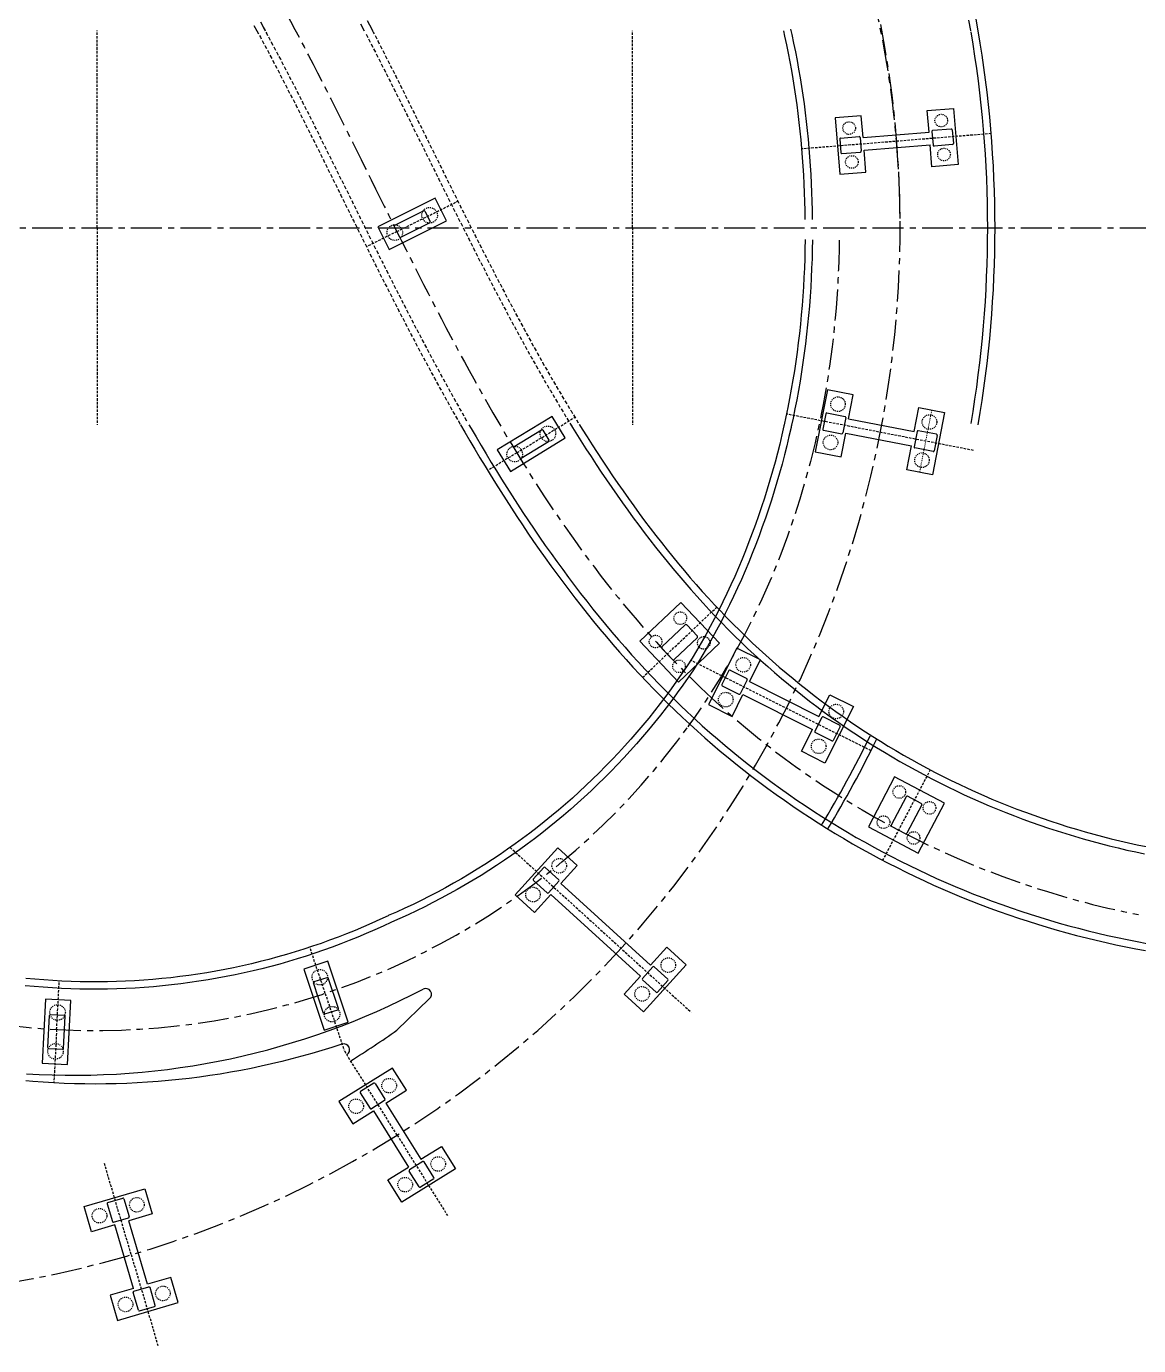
# Model space of a CAD drawing. Header units: millimetres. Extents: x 0 to 987207, y 0 to 5060561.
# Drawn here: x 495544.7 to 495659, y 2529106.7 to 2529242.3 of the extents above; entities that cross this region are included whole.
import ezdxf

# ---------------------------------------------------------------- set-up
doc = ezdxf.new("R2010")
doc.units = ezdxf.units.MM
doc.header["$LTSCALE"] = 0.1
for name, pattern in [('CENTER', [50.8, 31.75, -6.35, 6.35, -6.35]), ('CENTER2', [1.125, 0.75, -0.125, 0.125, -0.125]), ('DASHED', [19.05, 12.7, -6.35])]:
    doc.linetypes.add(name, pattern=pattern)
for name, color, linetype in [('1', 1, 'CONTINUOUS'), ('TLJ', 180, 'CONTINUOUS'), ('YLJ', 210, 'CONTINUOUS'), ('zhix', 1, 'CENTER'), ('桥梁', 94, 'CONTINUOUS')]:
    doc.layers.add(name, color=color, linetype=linetype)
doc.layers.add('中心线', color=5, linetype='CENTER', lineweight=18)

msp = doc.modelspace()

# ---------------------------------------------------------------- linework, layer by layer
at = {"layer": '1', "color": 4, "linetype": 'Continuous'}
for p, q in [((495637.3092, 2529233.6277), (495640.0004, 2529233.8457)), ((495637.4908, 2529231.3851), (495637.3092, 2529233.6277)), ((495637.4908, 2529231.3851), (495637.3092, 2529233.6277)), ((495640.0004, 2529233.8457), (495640.4685, 2529228.0646)), ((495630.5314, 2529233.0789), (495627.8402, 2529232.861)), ((495627.8402, 2529232.861), (495628.3083, 2529227.0799)), ((495630.713, 2529230.8363), (495630.5314, 2529233.0789)), ((495628.4084, 2529230.8001), (495630.3022, 2529230.9535)), ((495630.4099, 2529230.8619), (495630.5229, 2529229.4664)), ((495630.713, 2529230.8363), (495637.4908, 2529231.3851)), ((495637.7858, 2529231.4591), (495637.8988, 2529230.0637)), ((495639.7712, 2529231.7202), (495637.8774, 2529231.5669)), ((495639.8789, 2529231.6286), (495639.9919, 2529230.2332)), ((495628.3168, 2529230.6924), (495628.4297, 2529229.297)), ((495630.8179, 2529229.5405), (495637.5957, 2529230.0893)), ((495630.9995, 2529227.2978), (495630.8179, 2529229.5405)), ((495637.7773, 2529227.8467), (495637.5957, 2529230.0893)), ((495637.7773, 2529227.8467), (495637.5957, 2529230.0893)), ((495639.9003, 2529230.1254), (495638.0065, 2529229.9721)), ((495628.5375, 2529229.2054), (495630.4313, 2529229.3587)), ((495628.3083, 2529227.0799), (495630.9995, 2529227.2978)), ((495640.4685, 2529228.0646), (495637.7773, 2529227.8467)), ((495582.5964, 2529221.8555), (495585.5493, 2529223.3287)), ((495585.6834, 2529223.2838), (495586.2191, 2529222.21)), ((495582.5515, 2529221.7213), (495583.0872, 2529220.6476)), ((495583.2213, 2529220.6027), (495586.1743, 2529222.0759)), ((495627.0493, 2529204.923), (495625.8065, 2529198.5429)), ((495629.6995, 2529204.4068), (495627.0493, 2529204.923)), ((495629.2215, 2529201.9529), (495629.6995, 2529204.4068)), ((495626.8753, 2529202.4608), (495626.5694, 2529200.8904)), ((495626.9926, 2529202.5399), (495628.8576, 2529202.1766)), ((495635.9648, 2529200.6393), (495636.4428, 2529203.0932)), ((495635.9648, 2529200.6393), (495636.4428, 2529203.0932)), ((495636.4428, 2529203.0932), (495639.093, 2529202.577)), ((495639.093, 2529202.577), (495637.8502, 2529196.1969)), ((495628.9366, 2529202.0593), (495628.6307, 2529200.4888)), ((495629.2215, 2529201.9529), (495635.9648, 2529200.6393)), ((495594.8503, 2529199.0937), (495597.6645, 2529200.8171)), ((495595.5814, 2529197.8998), (495598.3957, 2529199.6231)), ((495597.8021, 2529200.784), (495598.4287, 2529199.7606)), ((495626.6485, 2529200.7731), (495628.5134, 2529200.4098)), ((495628.4567, 2529198.0267), (495628.9347, 2529200.4806)), ((495628.9347, 2529200.4806), (495635.678, 2529199.167)), ((495636.2688, 2529200.6311), (495635.9629, 2529199.0606)), ((495638.251, 2529200.3468), (495636.3861, 2529200.7101)), ((495638.33, 2529200.2295), (495638.0241, 2529198.6591)), ((495594.8172, 2529198.9562), (495595.4439, 2529197.9329)), ((495625.8065, 2529198.5429), (495628.4567, 2529198.0267)), ((495635.2, 2529196.7131), (495635.678, 2529199.167)), ((495635.2, 2529196.7131), (495635.678, 2529199.167)), ((495637.9069, 2529198.58), (495636.0419, 2529198.9433)), ((495637.8502, 2529196.1969), (495635.2, 2529196.7131)), ((495610.0515, 2529178.4941), (495612.4461, 2529180.7647)), ((495612.5875, 2529180.761), (495613.6884, 2529179.6)), ((495611.29, 2529177.1879), (495613.6846, 2529179.4586)), ((495610.0477, 2529178.3527), (495611.1487, 2529177.1917)), ((495617.7519, 2529178.3803), (495614.8338, 2529172.5721)), ((495620.1645, 2529177.1682), (495617.7519, 2529178.3803)), ((495619.0422, 2529174.9343), (495620.1645, 2529177.1682)), ((495616.9201, 2529176.0564), (495616.2018, 2529174.6267)), ((495617.0543, 2529176.1009), (495618.7521, 2529175.2479)), ((495616.2462, 2529174.4924), (495617.944, 2529173.6395)), ((495618.7966, 2529175.1137), (495618.0783, 2529173.6839)), ((495619.0422, 2529174.9343), (495626.1818, 2529171.3474)), ((495614.8338, 2529172.5721), (495617.2465, 2529171.36)), ((495617.2465, 2529171.36), (495618.3688, 2529173.5939)), ((495618.3688, 2529173.5939), (495625.5084, 2529170.007)), ((495626.1818, 2529171.3474), (495627.3041, 2529173.5813)), ((495626.1818, 2529171.3474), (495627.3041, 2529173.5813)), ((495627.3041, 2529173.5813), (495629.7167, 2529172.3692)), ((495626.4723, 2529171.2574), (495625.754, 2529169.8276)), ((495628.3043, 2529170.4488), (495626.6066, 2529171.3018)), ((495629.7167, 2529172.3692), (495626.7987, 2529166.561)), ((495624.3861, 2529167.7731), (495625.5084, 2529170.007)), ((495624.3861, 2529167.7731), (495625.5084, 2529170.007)), ((495628.3488, 2529170.3146), (495627.6305, 2529168.8849)), ((495627.4963, 2529168.8404), (495625.7985, 2529169.6934)), ((495626.7987, 2529166.561), (495624.3861, 2529167.7731)), ((495635.1409, 2529163.1025), (495633.604, 2529160.1822)), ((495636.6919, 2529162.3993), (495635.276, 2529163.1444)), ((495636.7338, 2529162.2642), (495635.1969, 2529159.3439)), ((495635.0618, 2529159.302), (495633.646, 2529160.0472)), ((495599.3345, 2529157.8368), (495594.9576, 2529153.0313)), ((495601.3306, 2529156.0187), (495599.3345, 2529157.8368)), ((495597.9065, 2529155.8235), (495596.8292, 2529154.6406)), ((495598.0478, 2529155.8301), (495599.4525, 2529154.5507)), ((495599.6472, 2529154.1705), (495601.3306, 2529156.0187)), ((495596.8358, 2529154.4993), (495598.2405, 2529153.2199)), ((495599.4591, 2529154.4094), (495598.3817, 2529153.2265)), ((495599.6472, 2529154.1705), (495608.8591, 2529145.7804)), ((495594.9576, 2529153.0313), (495596.9538, 2529151.2132)), ((495596.9538, 2529151.2132), (495598.6372, 2529153.0615)), ((495598.6372, 2529153.0615), (495607.849, 2529144.6714)), ((495608.8591, 2529145.7804), (495610.5425, 2529147.6286)), ((495608.8591, 2529145.7804), (495610.5425, 2529147.6286)), ((495610.5425, 2529147.6286), (495612.5386, 2529145.8106)), ((495609.1145, 2529145.6153), (495608.0371, 2529144.4324)), ((495612.5386, 2529145.8106), (495608.1617, 2529141.005)), ((495610.6605, 2529144.3425), (495609.2558, 2529145.6219)), ((495574.3094, 2529144.0952), (495575.6381, 2529144.5363)), ((495576.8042, 2529141.3409), (495575.7645, 2529144.4729)), ((495606.1656, 2529142.8231), (495607.849, 2529144.6714)), ((495606.1656, 2529142.8231), (495607.849, 2529144.6714)), ((495609.4484, 2529143.0118), (495608.0437, 2529144.2912)), ((495610.6671, 2529144.2013), (495609.5897, 2529143.0184)), ((495575.2857, 2529140.8368), (495574.246, 2529143.9688)), ((495608.1617, 2529141.005), (495606.1656, 2529142.8231)), ((495546.9589, 2529137.3222), (495547.1331, 2529140.6176)), ((495547.2383, 2529140.7122), (495548.6363, 2529140.6383)), ((495548.5567, 2529137.2377), (495548.7309, 2529140.5331)), ((495575.4121, 2529140.7734), (495576.7408, 2529141.2145)), ((495547.0535, 2529137.2171), (495548.4515, 2529137.1432)), ((495582.3624, 2529135.2163), (495576.8514, 2529131.7698)), ((495583.794, 2529132.9271), (495582.3624, 2529135.2163)), ((495580.4443, 2529133.6629), (495579.0877, 2529132.8145)), ((495580.5821, 2529133.6311), (495581.5895, 2529132.0202)), ((495579.0559, 2529132.6767), (495580.0634, 2529131.0658)), ((495581.5577, 2529131.8824), (495580.2012, 2529131.034)), ((495581.6744, 2529131.6015), (495583.794, 2529132.9271)), ((495576.8514, 2529131.7698), (495578.283, 2529129.4806)), ((495578.283, 2529129.4806), (495580.4026, 2529130.8062)), ((495580.4026, 2529130.8062), (495584.0082, 2529125.0408)), ((495581.6744, 2529131.6015), (495585.2799, 2529125.8361)), ((495585.2799, 2529125.8361), (495587.3996, 2529127.1617)), ((495585.2799, 2529125.8361), (495587.3996, 2529127.1617)), ((495587.3996, 2529127.1617), (495588.8312, 2529124.8724)), ((495581.8885, 2529123.7152), (495584.0082, 2529125.0408)), ((495581.8885, 2529123.7152), (495584.0082, 2529125.0408)), ((495585.4814, 2529125.6082), (495584.1248, 2529124.7599)), ((495586.6266, 2529123.9656), (495585.6192, 2529125.5765)), ((495583.3201, 2529121.426), (495581.8885, 2529123.7152)), ((495588.8312, 2529124.8724), (495583.3201, 2529121.426)), ((495585.1005, 2529123.0111), (495584.0931, 2529124.6221)), ((495586.5949, 2529123.8277), (495585.2383, 2529122.9794)), ((495550.6787, 2529120.9807), (495556.9153, 2529122.8124)), ((495556.9153, 2529122.8124), (495557.6762, 2529120.2219)), ((495551.4396, 2529118.3901), (495550.6787, 2529120.9807)), ((495553.0462, 2529121.2591), (495553.5816, 2529119.4361)), ((495553.114, 2529121.3833), (495554.6491, 2529121.8342)), ((495554.7732, 2529121.7664), (495555.3087, 2529119.9434)), ((495553.7058, 2529119.3684), (495555.2409, 2529119.8193)), ((495557.6762, 2529120.2219), (495555.2775, 2529119.5173)), ((495557.6762, 2529120.2219), (495555.2775, 2529119.5173)), ((495553.8383, 2529119.0946), (495551.4396, 2529118.3901)), ((495553.8383, 2529119.0946), (495551.4396, 2529118.3901)), ((495555.7546, 2529112.5702), (495553.8383, 2529119.0946)), ((495557.1938, 2529112.993), (495555.2775, 2529119.5173)), ((495559.5925, 2529113.6975), (495557.1938, 2529112.993)), ((495560.3534, 2529111.1069), (495559.5925, 2529113.6975)), ((495555.7546, 2529112.5702), (495553.356, 2529111.8657)), ((495553.356, 2529111.8657), (495554.1169, 2529109.2751)), ((495556.2589, 2529110.3212), (495555.7234, 2529112.1442)), ((495555.7912, 2529112.2683), (495557.3264, 2529112.7192)), ((495557.9859, 2529110.8285), (495557.4505, 2529112.6514)), ((495554.1169, 2529109.2751), (495560.3534, 2529111.1069)), ((495556.383, 2529110.2534), (495557.9182, 2529110.7043))]:
    msp.add_line(p, q, dxfattribs=at)
for points in [[(495586.7579, 2529224.6021), (495580.852, 2529221.6558), (495582.0127, 2529219.3292), (495587.9186, 2529222.2756), (495586.7579, 2529224.6021)], [(495598.7584, 2529202.1904), (495593.1298, 2529198.7438), (495594.4876, 2529196.5265), (495600.1161, 2529199.9731), (495598.7584, 2529202.1904)], [(495611.977, 2529183.0761), (495607.7683, 2529179.0852), (495611.7592, 2529174.8766), (495615.9678, 2529178.8674), (495611.977, 2529183.0761)], [(495636.3846, 2529157.3063), (495639.0858, 2529162.4389), (495633.9532, 2529165.1401), (495631.252, 2529160.0075), (495636.3846, 2529157.3063)], [(495573.2516, 2529145.3772), (495575.331, 2529139.1133), (495577.7986, 2529139.9325), (495575.7192, 2529146.1964), (495573.2516, 2529145.3772)], [(495546.7209, 2529142.2917), (495546.3725, 2529135.7009), (495548.9689, 2529135.5636), (495549.3173, 2529142.1544), (495546.7209, 2529142.2917)]]:
    msp.add_lwpolyline(points, dxfattribs=at)
at = {"layer": '1', "color": 1, "linetype": 'DASHED', "ltscale": 0.01}
for centre, radius in [((495629.2786, 2529231.8237), 0.65), ((495638.7476, 2529232.5904), 0.65), ((495639.0301, 2529229.1019), 0.65), ((495629.5611, 2529228.3351), 0.65), ((495586.175, 2529222.8585), 0.8), ((495582.5957, 2529221.0728), 0.8), ((495628.1354, 2529203.4379), 0.75), ((495637.5289, 2529201.6082), 0.75), ((495598.3286, 2529200.4029), 0.8), ((495627.3706, 2529199.5117), 0.75), ((495594.9173, 2529198.314), 0.8), ((495636.7641, 2529197.682), 0.75), ((495611.9338, 2529181.4503), 0.65), ((495609.3941, 2529179.042), 0.65), ((495614.3421, 2529178.9106), 0.65), ((495611.8023, 2529176.5023), 0.65), ((495618.397, 2529176.6573), 0.75), ((495616.6013, 2529173.083), 0.75), ((495627.9493, 2529171.8583), 0.75), ((495626.1536, 2529168.284), 0.75), ((495634.4353, 2529163.5869), 0.65), ((495637.5326, 2529161.9568), 0.65), ((495632.8053, 2529160.4896), 0.65), ((495635.9025, 2529158.8596), 0.65), ((495599.4909, 2529156.0036), 0.75), ((495596.7974, 2529153.0464), 0.75), ((495610.6988, 2529145.7955), 0.75), ((495574.895, 2529144.553), 0.8), ((495608.0054, 2529142.8382), 0.75), ((495547.9505, 2529140.9249), 0.8), ((495576.1552, 2529140.7567), 0.8), ((495547.7393, 2529136.9305), 0.8), ((495582.0184, 2529133.4089), 0.75), ((495578.627, 2529131.288), 0.75), ((495587.0556, 2529125.3543), 0.75), ((495583.6641, 2529123.2334), 0.75), ((495556.0964, 2529121.1649), 0.75), ((495552.2585, 2529120.0376), 0.75), ((495554.9357, 2529110.9227), 0.75), ((495558.7736, 2529112.0499), 0.75)]:
    msp.add_circle(centre, radius, dxfattribs=at)
at = {"layer": '1', "color": 4, "linetype": 'Continuous'}
for centre, start, end in [((495628.4164, 2529230.7005), 94.629341, 184.629341), ((495630.3102, 2529230.8538), 4.629341, 94.629341), ((495637.8854, 2529231.4672), 94.629341, 184.629341), ((495639.7792, 2529231.6205), 4.629341, 94.629341), ((495630.4232, 2529229.4584), 274.629341, 4.629341), ((495637.9984, 2529230.0718), 184.629341, 274.629341), ((495639.8922, 2529230.2251), 274.629341, 4.629341), ((495628.5294, 2529229.305), 184.629341, 274.629341), ((495585.5939, 2529223.2392), 26.514258, 116.514258), ((495582.641, 2529221.766), 116.514258, 206.514258), ((495586.1296, 2529222.1654), 296.514258, 26.514258), ((495583.1767, 2529220.6922), 206.514258, 296.514258), ((495626.9735, 2529202.4417), 78.977176, 168.977176), ((495628.8384, 2529202.0784), 348.977176, 78.977176), ((495597.7168, 2529200.7318), 31.481268, 121.481268), ((495598.3434, 2529199.7084), 301.481268, 31.481268), ((495626.6676, 2529200.8712), 168.977176, 258.977176), ((495628.5325, 2529200.508), 258.977176, 348.977176), ((495636.3669, 2529200.6119), 78.977176, 168.977176), ((495638.2319, 2529200.2487), 348.977176, 78.977176), ((495594.9025, 2529199.0085), 121.481268, 211.481268), ((495636.061, 2529199.0415), 168.977176, 258.977176), ((495637.926, 2529198.6782), 258.977176, 348.977176), ((495595.5292, 2529197.9851), 211.481268, 301.481268), ((495612.5149, 2529180.6922), 43.478384, 133.478384), ((495613.6158, 2529179.5312), 313.478384, 43.478384), ((495610.1203, 2529178.4215), 133.478384, 223.478384), ((495611.2212, 2529177.2605), 223.478384, 313.478384), ((495617.0094, 2529176.0115), 63.325011, 153.325011), ((495618.7072, 2529175.1585), 333.325011, 63.325011), ((495616.2911, 2529174.5818), 153.325011, 243.325011), ((495617.9889, 2529173.7288), 243.325011, 333.325011), ((495626.5617, 2529171.2125), 63.325011, 153.325011), ((495625.8434, 2529169.7827), 153.325011, 243.325011), ((495628.2594, 2529170.3595), 333.325011, 63.325011), ((495627.5412, 2529168.9298), 243.325011, 333.325011), ((495635.2294, 2529163.0559), 62.24302, 152.24302), ((495636.6453, 2529162.3108), 332.24302, 62.24302), ((495633.6925, 2529160.1357), 152.24302, 242.24302), ((495635.1084, 2529159.3905), 242.24302, 332.24302), ((495597.9805, 2529155.7562), 47.672846, 137.672846), ((495596.9031, 2529154.5733), 137.672846, 227.672846), ((495599.3852, 2529154.4768), 317.672846, 47.672846), ((495598.3078, 2529153.2939), 227.672846, 317.672846), ((495609.1884, 2529145.548), 47.672846, 137.672846), ((495574.3409, 2529144.0003), 108.364063, 198.364063), ((495575.6696, 2529144.4414), 18.364063, 108.364063), ((495608.1111, 2529144.3651), 137.672846, 227.672846), ((495610.5931, 2529144.2686), 317.672846, 47.672846), ((495609.5158, 2529143.0857), 227.672846, 317.672846), ((495576.7093, 2529141.3094), 288.364063, 18.364063), ((495547.233, 2529140.6123), 86.973638, 176.973638), ((495548.631, 2529140.5384), 356.973638, 86.973638), ((495575.3806, 2529140.8683), 198.364063, 288.364063), ((495547.0588, 2529137.3169), 176.973638, 266.973638), ((495548.4568, 2529137.243), 266.973638, 356.973638), ((495580.4973, 2529133.5781), 32.020681, 122.020681), ((495579.1407, 2529132.7297), 122.020681, 212.020681), ((495581.5047, 2529131.9672), 302.020681, 32.020681), ((495580.1481, 2529131.1188), 212.020681, 302.020681), ((495585.5344, 2529125.5235), 32.020681, 122.020681), ((495584.1779, 2529124.6751), 122.020681, 212.020681), ((495586.5418, 2529123.9125), 302.020681, 32.020681), ((495585.1853, 2529123.0642), 212.020681, 302.020681), ((495553.1421, 2529121.2873), 106.368515, 196.368515), ((495554.6773, 2529121.7382), 16.368515, 106.368515), ((495555.2127, 2529119.9152), 286.368515, 16.368515), ((495553.6776, 2529119.4643), 196.368515, 286.368515), ((495555.8194, 2529112.1724), 106.368515, 196.368515), ((495557.3545, 2529112.6233), 16.368515, 106.368515), ((495556.3548, 2529110.3494), 196.368515, 286.368515), ((495557.89, 2529110.8003), 286.368515, 16.368515)]:
    msp.add_arc(centre, 0.1, start, end, dxfattribs=at)
at = {"layer": 'TLJ', "flags": 128}
for points in [[(495642.5457, 2529241.8228), (495642.5178, 2529241.9885), (495642.3273, 2529243.0603)], [(495568.1272, 2529242.3786), (495568.4249, 2529241.8303)], [(495579.7567, 2529242.8872), (495580.2282, 2529241.9823), (495580.3076, 2529241.8289)], [(495624.7632, 2529222.4083), (495624.7506, 2529223.3635), (495624.7302, 2529224.2734), (495624.7015, 2529225.1823), (495624.6642, 2529226.09), (495624.6185, 2529226.9966), (495624.5642, 2529227.9019), (495624.5013, 2529228.8059), (495624.4297, 2529229.7083), (495624.3494, 2529230.6093), (495624.2603, 2529231.5086), (495624.1624, 2529232.4061), (495624.0556, 2529233.3019), (495623.9399, 2529234.1957), (495623.8152, 2529235.0875), (495623.6815, 2529235.9772), (495623.5387, 2529236.8647), (495623.3869, 2529237.7498), (495623.2259, 2529238.6325), (495623.0557, 2529239.5127), (495622.8763, 2529240.3902), (495622.6877, 2529241.2649), (495622.5608, 2529241.824)], [(495624.759, 2529220.3526), (495624.742, 2529219.3697), (495624.7159, 2529218.4042), (495624.6804, 2529217.4392), (495624.6354, 2529216.4748), (495624.5808, 2529215.5112), (495624.5167, 2529214.5484), (495624.4429, 2529213.5865), (495624.3593, 2529212.6257), (495624.266, 2529211.666), (495624.1629, 2529210.7076), (495624.05, 2529209.7506), (495623.9271, 2529208.795), (495623.7942, 2529207.841), (495623.6513, 2529206.8886), (495623.4984, 2529205.9381), (495623.3354, 2529204.9895), (495623.1622, 2529204.043), (495622.9788, 2529203.0986), (495622.7852, 2529202.1566), (495622.6046, 2529201.324)], [(495589.3527, 2529201.3278), (495589.7887, 2529200.5722), (495590.3014, 2529199.6936), (495590.8187, 2529198.817), (495591.341, 2529197.9425), (495591.8683, 2529197.0704), (495592.4007, 2529196.2007), (495592.9385, 2529195.3335), (495593.4817, 2529194.469), (495594.0305, 2529193.6073), (495594.585, 2529192.7485), (495595.1454, 2529191.8928), (495595.7117, 2529191.0403), (495596.2843, 2529190.1911), (495596.863, 2529189.3455), (495597.4482, 2529188.5035), (495598.0399, 2529187.6653), (495598.6383, 2529186.8311), (495599.2434, 2529186.001), (495599.8553, 2529185.1752), (495600.4743, 2529184.3539), (495601.1004, 2529183.5372), (495601.7338, 2529182.7252), (495602.3744, 2529181.9183), (495603.0225, 2529181.1165), (495603.6781, 2529180.32), (495604.3414, 2529179.5291), (495605.0123, 2529178.7439), (495605.6911, 2529177.9647), (495606.3778, 2529177.1915), (495607.0725, 2529176.4247), (495607.7752, 2529175.6644), (495608.4861, 2529174.9108), (495609.2051, 2529174.1642), (495609.9324, 2529173.4248), (495610.6681, 2529172.6928), (495611.4121, 2529171.9684), (495612.1644, 2529171.2519), (495612.9246, 2529170.5439), (495613.6926, 2529169.8443), (495614.4684, 2529169.1533), (495615.2518, 2529168.471), (495616.0427, 2529167.7974), (495616.8411, 2529167.1326), (495617.6468, 2529166.4768), (495618.4597, 2529165.8299), (495619.2798, 2529165.1922), (495620.1069, 2529164.5635), (495620.941, 2529163.9442), (495621.7818, 2529163.3341), (495622.6294, 2529162.7334), (495623.4837, 2529162.1421), (495624.3444, 2529161.5604), (495625.2115, 2529160.9882), (495626.085, 2529160.4258), (495626.9646, 2529159.8731), (495627.8504, 2529159.3302), (495628.7421, 2529158.7971), (495629.6397, 2529158.274), (495630.543, 2529157.7609), (495631.452, 2529157.2579), (495632.3665, 2529156.765), (495633.2864, 2529156.2823), (495634.2117, 2529155.8099), (495635.1421, 2529155.3477), (495636.0776, 2529154.896), (495637.0181, 2529154.4546), (495637.9634, 2529154.0237), (495638.9135, 2529153.6034), (495639.8681, 2529153.1936), (495640.8273, 2529152.7945), (495641.7908, 2529152.4061), (495642.7586, 2529152.0284), (495643.7305, 2529151.6614), (495644.7065, 2529151.3053), (495645.6863, 2529150.96), (495646.6699, 2529150.6257), (495647.6572, 2529150.3023), (495648.648, 2529149.9899), (495649.6422, 2529149.6885), (495650.6397, 2529149.3982), (495651.6403, 2529149.119), (495652.644, 2529148.8509), (495653.6507, 2529148.594), (495654.6601, 2529148.3483), (495655.6721, 2529148.1138), (495656.6868, 2529147.8906), (495657.7038, 2529147.6787), (495658.7231, 2529147.478), (495659.7442, 2529147.2888)], [(495601.5771, 2529201.3264), (495601.8458, 2529200.8931), (495602.3555, 2529200.082), (495602.8694, 2529199.275), (495603.3877, 2529198.4723), (495603.9105, 2529197.674), (495604.4378, 2529196.8802), (495604.9699, 2529196.0911), (495605.5068, 2529195.3067), (495606.0485, 2529194.5272), (495606.5953, 2529193.7527), (495607.1471, 2529192.9834), (495607.7041, 2529192.2193), (495608.2663, 2529191.4606), (495608.8339, 2529190.7075), (495609.4068, 2529189.96), (495609.9853, 2529189.2184), (495610.5694, 2529188.4828), (495611.1591, 2529187.7532), (495611.7545, 2529187.0299), (495612.3556, 2529186.313), (495612.9626, 2529185.6027), (495613.5755, 2529184.8991), (495614.1943, 2529184.2024), (495614.8191, 2529183.5127), (495615.4499, 2529182.8302), (495616.0867, 2529182.1551), (495616.7297, 2529181.4875), (495617.3788, 2529180.8276), (495618.034, 2529180.1756), (495618.6954, 2529179.5316), (495619.3633, 2529178.8956), (495620.0381, 2529178.267), (495620.7199, 2529177.646), (495621.4086, 2529177.0326), (495622.104, 2529176.4269), (495622.8061, 2529175.829), (495623.5148, 2529175.2389), (495624.23, 2529174.6567), (495624.9517, 2529174.0825), (495625.6797, 2529173.5164), (495626.4139, 2529172.9583), (495627.1543, 2529172.4085), (495627.9007, 2529171.8669), (495628.6531, 2529171.3337), (495629.4114, 2529170.8088), (495630.1755, 2529170.2924), (495630.9453, 2529169.7845), (495631.7206, 2529169.2852), (495632.5015, 2529168.7946), (495633.2878, 2529168.3126), (495634.0793, 2529167.8395), (495634.8761, 2529167.3751), (495635.678, 2529166.9196), (495636.4849, 2529166.4731), (495637.2967, 2529166.0356), (495638.1134, 2529165.6071), (495638.9347, 2529165.1877), (495639.7606, 2529164.7774), (495640.5911, 2529164.3764), (495641.426, 2529163.9846), (495642.2651, 2529163.6021), (495643.1085, 2529163.229), (495643.9559, 2529162.8653), (495644.8074, 2529162.5109), (495645.6627, 2529162.1661), (495646.5218, 2529161.8308), (495647.3846, 2529161.5051), (495648.2509, 2529161.189), (495649.1207, 2529160.8825), (495649.9939, 2529160.5857), (495650.8703, 2529160.2986), (495651.7498, 2529160.0213), (495652.6323, 2529159.7537), (495653.5178, 2529159.496), (495654.4061, 2529159.2482), (495655.2971, 2529159.0102), (495656.1907, 2529158.7821), (495657.0867, 2529158.564), (495657.9851, 2529158.3559), (495658.8858, 2529158.1577), (495659.7886, 2529157.9696)], [(495622.6047, 2529201.324), (495622.5814, 2529201.2168), (495622.3673, 2529200.2797), (495622.1428, 2529199.3453), (495621.908, 2529198.4136), (495621.6628, 2529197.4849), (495621.4071, 2529196.5592), (495621.141, 2529195.6368), (495620.8645, 2529194.7177), (495620.5774, 2529193.802), (495620.2799, 2529192.89), (495619.9718, 2529191.9818), (495619.6532, 2529191.0774), (495619.324, 2529190.1771), (495618.9842, 2529189.281), (495618.6339, 2529188.3892), (495618.273, 2529187.5019), (495617.9015, 2529186.6193), (495617.5194, 2529185.7415), (495617.1267, 2529184.8686), (495616.7234, 2529184.0008), (495616.3096, 2529183.1383), (495615.8852, 2529182.2812), (495615.4502, 2529181.4297), (495615.0047, 2529180.5839), (495614.5487, 2529179.7441), (495614.0821, 2529178.9103), (495613.6051, 2529178.0827), (495613.1663, 2529177.3426)], [(495613.1663, 2529177.3426), (495612.6405, 2529176.5452), (495612.1047, 2529175.7554), (495611.559, 2529174.9732), (495611.0035, 2529174.1987), (495610.4382, 2529173.4323), (495609.8633, 2529172.6739), (495609.2787, 2529171.9239), (495608.6844, 2529171.182), (495608.0806, 2529170.4485), (495607.4673, 2529169.7235), (495606.8447, 2529169.0071), (495606.2129, 2529168.2993), (495605.572, 2529167.6005), (495604.9221, 2529166.9105), (495604.2634, 2529166.2296), (495603.596, 2529165.5579), (495602.92, 2529164.8955), (495602.2356, 2529164.2425), (495601.5428, 2529163.599), (495600.8418, 2529162.9651), (495600.1328, 2529162.341), (495599.4159, 2529161.7266), (495598.6911, 2529161.1221), (495597.9587, 2529160.5277), (495597.2188, 2529159.9434), (495596.4715, 2529159.3693), (495595.717, 2529158.8055), (495594.9554, 2529158.252), (495594.1869, 2529157.7091), (495593.4115, 2529157.1767), (495592.6295, 2529156.655), (495591.841, 2529156.144), (495591.0461, 2529155.6438), (495590.2449, 2529155.1546), (495589.4377, 2529154.6762), (495588.6246, 2529154.209), (495587.8058, 2529153.7528), (495586.9813, 2529153.3079), (495586.1513, 2529152.8742), (495585.316, 2529152.4518), (495584.4756, 2529152.0408), (495583.6302, 2529151.6413), (495582.7799, 2529151.2532), (495581.9249, 2529150.8768), (495581.9232, 2529150.876)], [(495581.9232, 2529150.876), (495581.0779, 2529150.4803), (495580.2275, 2529150.0958), (495579.372, 2529149.7227), (495578.5116, 2529149.361), (495577.6464, 2529149.0109), (495576.7767, 2529148.6723), (495575.9025, 2529148.3453), (495575.024, 2529148.03), (495574.1414, 2529147.7265), (495573.2549, 2529147.4347), (495572.3645, 2529147.1549), (495571.4705, 2529146.8869), (495570.573, 2529146.6308), (495569.6721, 2529146.3867), (495568.7681, 2529146.1547), (495567.8611, 2529145.9347), (495566.9512, 2529145.7269), (495566.0386, 2529145.5312), (495565.1235, 2529145.3477), (495564.206, 2529145.1764), (495563.2864, 2529145.0173), (495562.3646, 2529144.8705), (495561.4411, 2529144.7361), (495560.5158, 2529144.6139), (495559.5889, 2529144.5041), (495558.6607, 2529144.4067), (495557.7312, 2529144.3217), (495556.8007, 2529144.249), (495555.8694, 2529144.1888), (495554.9373, 2529144.141), (495554.0046, 2529144.1056), (495553.0716, 2529144.0827), (495552.1383, 2529144.0722), (495551.205, 2529144.0741), (495550.2718, 2529144.0885), (495549.3388, 2529144.1153), (495548.4063, 2529144.1546), (495547.4744, 2529144.2063), (495546.5433, 2529144.2704), (495545.6131, 2529144.3469)], [(495545.6131, 2529144.3469), (495544.6825, 2529144.4209)], [(495577.1642, 2529137.6659), (495576.1433, 2529137.3348), (495575.118, 2529137.0172), (495574.0886, 2529136.7134), (495573.0552, 2529136.4234), (495572.018, 2529136.1471), (495570.9773, 2529135.8847), (495569.9331, 2529135.6362), (495568.8857, 2529135.4017), (495567.8353, 2529135.1811), (495566.782, 2529134.9745), (495565.7261, 2529134.782), (495564.6677, 2529134.6037), (495563.607, 2529134.4394), (495562.5443, 2529134.2893), (495561.4796, 2529134.1534), (495560.4132, 2529134.0316), (495559.3452, 2529133.9241), (495558.276, 2529133.8309), (495557.2056, 2529133.7519), (495556.1342, 2529133.6872), (495555.062, 2529133.6368), (495553.9893, 2529133.6007), (495552.9162, 2529133.5789), (495551.8429, 2529133.5714), (495550.7696, 2529133.5782), (495549.6965, 2529133.5994), (495548.6238, 2529133.6348), (495547.5516, 2529133.6845), (495546.4802, 2529133.7486), (495545.4097, 2529133.8269), (495544.6824, 2529133.8883)]]:
    msp.add_lwpolyline(points, dxfattribs=at)
at = {"layer": 'TLJ', "linetype": 'DASHED', "ltscale": 0.3, "flags": 128}
for points in [[(495568.425, 2529241.8303), (495568.7866, 2529241.1617), (495569.2531, 2529240.2916), (495569.7168, 2529239.4192), (495570.178, 2529238.5446), (495570.6367, 2529237.668), (495571.0932, 2529236.7894), (495571.5476, 2529235.9089), (495572.0002, 2529235.0267), (495572.451, 2529234.1427), (495572.9003, 2529233.2572), (495573.3482, 2529232.3702), (495573.7949, 2529231.4818), (495574.2407, 2529230.5921), (495574.6855, 2529229.7011), (495575.1305, 2529228.8077), (495575.5741, 2529227.9149), (495576.0174, 2529227.0212), (495576.4606, 2529226.1267), (495576.9039, 2529225.2314), (495577.0517, 2529224.9328), (495577.4953, 2529224.0366), (495577.9394, 2529223.1399), (495578.3841, 2529222.2428), (495578.8296, 2529221.3454), (495579.2759, 2529220.4478), (495579.7242, 2529219.5483), (495580.173, 2529218.6502), (495580.6232, 2529217.752), (495581.075, 2529216.854), (495581.5284, 2529215.9561), (495581.9838, 2529215.0584), (495582.4412, 2529214.1611), (495582.9008, 2529213.2643), (495583.3627, 2529212.3679), (495583.8272, 2529211.4721), (495584.2943, 2529210.577), (495584.7643, 2529209.6827), (495585.2373, 2529208.7893), (495585.7134, 2529207.8969), (495586.1928, 2529207.0055), (495586.6757, 2529206.1153), (495587.1622, 2529205.2263), (495587.6525, 2529204.3387), (495588.1467, 2529203.4526), (495588.6449, 2529202.568), (495589.1475, 2529201.6852), (495589.353, 2529201.3278)], [(495580.3075, 2529241.8289), (495580.4172, 2529241.6178), (495580.8842, 2529240.7129), (495581.3484, 2529239.8081), (495581.8097, 2529238.9035), (495582.2685, 2529237.9991), (495582.725, 2529237.0952), (495583.1793, 2529236.1918), (495583.6315, 2529235.289), (495584.082, 2529234.3869), (495584.5295, 2529233.4883), (495584.9772, 2529232.5873), (495585.4237, 2529231.6872), (495585.8691, 2529230.7881), (495586.3137, 2529229.8902), (495586.4617, 2529229.5912), (495586.9054, 2529228.695), (495587.3487, 2529227.8), (495587.7917, 2529226.9063), (495588.2346, 2529226.0139), (495588.6777, 2529225.1229), (495589.1193, 2529224.2368), (495589.5627, 2529223.3495), (495590.0066, 2529222.4639), (495590.4512, 2529221.58), (495590.8967, 2529220.698), (495591.3432, 2529219.8178), (495591.7909, 2529218.9396), (495592.2398, 2529218.0635), (495592.6902, 2529217.1895), (495593.1422, 2529216.3178), (495593.596, 2529215.4484), (495594.0516, 2529214.5813), (495594.5093, 2529213.7168), (495594.9691, 2529212.8548), (495595.4313, 2529211.9955), (495595.896, 2529211.1389), (495596.3632, 2529210.2851), (495596.8332, 2529209.4343), (495597.306, 2529208.5865), (495597.7818, 2529207.7418), (495598.2608, 2529206.9003), (495598.743, 2529206.0621), (495599.2287, 2529205.2273), (495599.7178, 2529204.396), (495600.2106, 2529203.5683), (495600.7072, 2529202.7443), (495601.2076, 2529201.9241), (495601.577, 2529201.3264)]]:
    msp.add_lwpolyline(points, dxfattribs=at)
at = {"layer": 'TLJ'}
for centre, radius, start, end in [((495524.5165, 2529221.5854), 119.75, 350.257704, 9.728961), ((495524.5165, 2529221.5854), 119.75, 328.935692, 333.970188), ((495577.3537, 2529137.0966), 0.6, 302.020721, 108.353376)]:
    msp.add_arc(centre, radius, start, end, dxfattribs=at)
at = {"layer": 'YLJ', "color": 210}
msp.add_line((495582.8218, 2529139.1142), (495586.1405, 2529142.3223), dxfattribs=at)
at = {"layer": 'YLJ', "color": 210, "flags": 128}
for points in [[(495568.7856, 2529242.7377), (495569.2576, 2529241.8684), (495569.2782, 2529241.8302)], [(495579.0921, 2529242.5396), (495579.4624, 2529241.829)], [(495625.5132, 2529222.4182), (495625.5005, 2529223.3768), (495625.48, 2529224.2936), (495625.451, 2529225.2095), (495625.4135, 2529226.1243), (495625.3674, 2529227.038), (495625.3127, 2529227.9504), (495625.2492, 2529228.8616), (495625.1771, 2529229.7713), (495625.0961, 2529230.6795), (495625.0063, 2529231.5862), (495624.9075, 2529232.4912), (495624.7999, 2529233.3944), (495624.6832, 2529234.2958), (495624.5574, 2529235.1952), (495624.4226, 2529236.0925), (495624.2786, 2529236.9876), (495624.1254, 2529237.8805), (495623.963, 2529238.771), (495623.7913, 2529239.6589), (495623.6103, 2529240.5443), (495623.42, 2529241.4269), (495623.2922, 2529241.99)], [(495641.7852, 2529241.8228), (495641.7788, 2529241.8606), (495641.5895, 2529242.9257)], [(495625.5088, 2529220.3396), (495625.4918, 2529219.3531), (495625.4655, 2529218.3802), (495625.4297, 2529217.4079), (495625.3844, 2529216.4361), (495625.3294, 2529215.465), (495625.2648, 2529214.4948), (495625.1904, 2529213.5254), (495625.1062, 2529212.557), (495625.0121, 2529211.5897), (495624.9082, 2529210.6236), (495624.7943, 2529209.6588), (495624.6704, 2529208.6954), (495624.5365, 2529207.7336), (495624.3924, 2529206.7734), (495624.2382, 2529205.815), (495624.0738, 2529204.8585), (495623.8992, 2529203.904), (495623.7143, 2529202.9517), (495623.5191, 2529202.0016), (495623.3376, 2529201.165)], [(495590.2187, 2529201.3277), (495590.4374, 2529200.9486), (495590.9482, 2529200.0731), (495591.4637, 2529199.1998), (495591.9839, 2529198.3288), (495592.509, 2529197.4602), (495593.0393, 2529196.5941), (495593.5747, 2529195.7306), (495594.1155, 2529194.8699), (495594.6618, 2529194.0121), (495595.2137, 2529193.1573), (495595.7714, 2529192.3057), (495596.335, 2529191.4574), (495596.9047, 2529190.6125), (495597.4805, 2529189.7713), (495598.0625, 2529188.9338), (495598.651, 2529188.1001), (495599.246, 2529187.2706), (495599.8477, 2529186.4452), (495600.4561, 2529185.6242), (495601.0714, 2529184.8077), (495601.6937, 2529183.9959), (495602.3232, 2529183.189), (495602.9598, 2529182.3872), (495603.6037, 2529181.5905), (495604.255, 2529180.7993), (495604.9138, 2529180.0137), (495605.5802, 2529179.2339), (495606.2543, 2529178.46), (495606.9361, 2529177.6923), (495607.6258, 2529176.931), (495608.3234, 2529176.1762), (495609.029, 2529175.4283), (495609.7426, 2529174.6873), (495610.4643, 2529173.9536), (495611.1942, 2529173.2273), (495611.9323, 2529172.5086), (495612.6786, 2529171.7979), (495613.4327, 2529171.0955), (495614.1946, 2529170.4016), (495614.9641, 2529169.7161), (495615.7412, 2529169.0393), (495616.5258, 2529168.3711), (495617.3178, 2529167.7117), (495618.117, 2529167.0611), (495618.9234, 2529166.4194), (495619.7369, 2529165.7868), (495620.5574, 2529165.1632), (495621.3848, 2529164.5487), (495622.2189, 2529163.9436), (495623.0597, 2529163.3477), (495623.9071, 2529162.7611), (495624.7609, 2529162.1841), (495625.6211, 2529161.6166), (495626.4875, 2529161.0586), (495627.3601, 2529160.5103), (495628.2388, 2529159.9718), (495629.1233, 2529159.443), (495630.0137, 2529158.9241), (495630.9098, 2529158.4151), (495631.8115, 2529157.9161), (495632.7187, 2529157.4272), (495633.6312, 2529156.9484), (495634.549, 2529156.4797), (495635.472, 2529156.0213), (495636.4, 2529155.5731), (495637.333, 2529155.1353), (495638.2707, 2529154.7079), (495639.2131, 2529154.2909), (495640.1601, 2529153.8845), (495641.1116, 2529153.4885), (495642.0674, 2529153.1032), (495643.0274, 2529152.7285), (495643.9915, 2529152.3645), (495644.9596, 2529152.0113), (495645.9316, 2529151.6688), (495646.9073, 2529151.3371), (495647.8867, 2529151.0163), (495648.8695, 2529150.7064), (495649.8558, 2529150.4075), (495650.8453, 2529150.1195), (495651.8379, 2529149.8425), (495652.8335, 2529149.5766), (495653.8321, 2529149.3217), (495654.8334, 2529149.078), (495655.8374, 2529148.8454), (495656.8438, 2529148.624), (495657.8527, 2529148.4137), (495658.8638, 2529148.2147), (495659.8768, 2529148.027)], [(495600.6947, 2529201.3265), (495600.7017, 2529201.3149), (495601.2096, 2529200.496), (495601.7216, 2529199.6811), (495602.238, 2529198.8702), (495602.7589, 2529198.0635), (495603.2844, 2529197.2611), (495603.8146, 2529196.4631), (495604.3495, 2529195.6697), (495604.8894, 2529194.8809), (495605.4342, 2529194.0969), (495605.9842, 2529193.3179), (495606.5393, 2529192.5439), (495607.0997, 2529191.7751), (495607.6655, 2529191.0117), (495608.2367, 2529190.2537), (495608.8135, 2529189.5013), (495609.3959, 2529188.7546), (495609.984, 2529188.0139), (495610.5779, 2529187.2792), (495611.1776, 2529186.5506), (495611.7832, 2529185.8285), (495612.3947, 2529185.1128), (495613.0123, 2529184.4038), (495613.636, 2529183.7016), (495614.2657, 2529183.0064), (495614.9017, 2529182.3184), (495615.5438, 2529181.6377), (495616.1922, 2529180.9644), (495616.8469, 2529180.2988), (495617.5079, 2529179.6411), (495618.1752, 2529178.9914), (495618.8491, 2529178.3496), (495619.53, 2529177.7154), (495620.218, 2529177.0888), (495620.9128, 2529176.4698), (495621.6145, 2529175.8587), (495622.323, 2529175.2553), (495623.0381, 2529174.6599), (495623.7598, 2529174.0724), (495624.488, 2529173.493), (495625.2225, 2529172.9218), (495625.9634, 2529172.3587), (495626.7105, 2529171.8039), (495627.4636, 2529171.2574), (495628.2229, 2529170.7193), (495628.988, 2529170.1897), (495629.759, 2529169.6687), (495630.5357, 2529169.1562), (495631.3181, 2529168.6524), (495632.106, 2529168.1573), (495632.8994, 2529167.671), (495633.6981, 2529167.1936), (495634.5021, 2529166.725), (495635.3112, 2529166.2654), (495636.1254, 2529165.8149), (495636.9446, 2529165.3734), (495637.7686, 2529164.941), (495638.5973, 2529164.5178), (495639.4307, 2529164.1039), (495640.2687, 2529163.6992), (495641.1111, 2529163.3039), (495641.9578, 2529162.918), (495642.8088, 2529162.5415), (495643.6639, 2529162.1744), (495644.5231, 2529161.8169), (495645.3861, 2529161.469), (495646.253, 2529161.1306), (495647.1236, 2529160.802), (495647.9977, 2529160.483), (495648.8754, 2529160.1737), (495649.7564, 2529159.8742), (495650.6408, 2529159.5846), (495651.5282, 2529159.3047), (495652.4188, 2529159.0348), (495653.3122, 2529158.7748), (495654.2086, 2529158.5247), (495655.1076, 2529158.2845), (495656.0092, 2529158.0544), (495656.9134, 2529157.8343), (495657.8199, 2529157.6243), (495658.7287, 2529157.4244), (495659.6397, 2529157.2345)], [(495623.3721, 2529201.3239), (495623.3135, 2529201.0538), (495623.0975, 2529200.1086), (495622.8711, 2529199.166), (495622.6342, 2529198.2262), (495622.3868, 2529197.2893), (495622.1289, 2529196.3555), (495621.8605, 2529195.4248), (495621.5814, 2529194.4975), (495621.2918, 2529193.5736), (495620.9915, 2529192.6532), (495620.6806, 2529191.7367), (495620.3591, 2529190.824), (495620.0268, 2529189.9154), (495619.6839, 2529189.0109), (495619.3303, 2529188.1108), (495618.966, 2529187.2152), (495618.591, 2529186.3242), (495618.2052, 2529185.4379), (495617.8088, 2529184.5567), (495617.4016, 2529183.6805), (495616.9838, 2529182.8097), (495616.5552, 2529181.9442), (495616.116, 2529181.0843), (495615.6661, 2529180.2302), (495615.2055, 2529179.382), (495614.7343, 2529178.5399), (495614.2525, 2529177.704), (495613.8093, 2529176.9564)], [(495613.8093, 2529176.9564), (495613.2783, 2529176.1508), (495612.7374, 2529175.3527), (495612.1864, 2529174.5622), (495611.6254, 2529173.7796), (495611.0546, 2529173.0049), (495610.4739, 2529172.2385), (495609.8834, 2529171.4803), (495609.2832, 2529170.7304), (495608.6733, 2529169.989), (495608.0538, 2529169.2561), (495607.4249, 2529168.5319), (495606.7867, 2529167.8164), (495606.1393, 2529167.11), (495605.4829, 2529166.4125), (495604.8175, 2529165.7242), (495604.1433, 2529165.0452), (495603.4604, 2529164.3755), (495602.769, 2529163.7153), (495602.0692, 2529163.0648), (495601.361, 2529162.4239), (495600.6447, 2529161.7928), (495599.9204, 2529161.1717), (495599.1883, 2529160.5606), (495598.4483, 2529159.9596), (495597.7008, 2529159.3688), (495596.9458, 2529158.7883), (495596.1835, 2529158.2182), (495595.414, 2529157.6586), (495594.6375, 2529157.1096), (495593.8541, 2529156.5713), (495593.064, 2529156.0437), (495592.2673, 2529155.527), (495591.4641, 2529155.0212), (495590.6547, 2529154.5264), (495589.8391, 2529154.0426), (495589.0175, 2529153.5701), (495588.19, 2529153.1088), (495587.3569, 2529152.6587), (495586.5183, 2529152.2201), (495585.6742, 2529151.7929), (495584.825, 2529151.3772), (495583.9707, 2529150.973), (495583.1115, 2529150.5805), (495582.2475, 2529150.1997), (495582.2458, 2529150.1989)], [(495582.2458, 2529150.1989), (495581.3915, 2529149.7989), (495580.5319, 2529149.4103), (495579.6672, 2529149.0332), (495578.7976, 2529148.6677), (495577.9232, 2529148.3138), (495577.0441, 2529147.9716), (495576.1605, 2529147.6411), (495575.2727, 2529147.3224), (495574.3806, 2529147.0157), (495573.4846, 2529146.7208), (495572.5847, 2529146.4379), (495571.6811, 2529146.167), (495570.7739, 2529145.9082), (495569.8634, 2529145.6615), (495568.9497, 2529145.427), (495568.033, 2529145.2047), (495567.1133, 2529144.9946), (495566.191, 2529144.7968), (495565.2661, 2529144.6113), (495564.3388, 2529144.4382), (495563.4092, 2529144.2775), (495562.4776, 2529144.1291), (495561.5442, 2529143.9932), (495560.6089, 2529143.8697), (495559.6722, 2529143.7588), (495558.734, 2529143.6603), (495557.7946, 2529143.5743), (495556.8541, 2529143.5009), (495555.9128, 2529143.44), (495554.9707, 2529143.3917), (495554.028, 2529143.356), (495553.085, 2529143.3328), (495552.1417, 2529143.3222), (495551.1984, 2529143.3241), (495550.2552, 2529143.3387), (495549.3123, 2529143.3658), (495548.3698, 2529143.4055), (495547.4279, 2529143.4577), (495546.4868, 2529143.5225), (495545.5466, 2529143.5999)], [(495545.5466, 2529143.5999), (495544.6061, 2529143.6749)]]:
    msp.add_lwpolyline(points, dxfattribs=at)
at = {"layer": 'YLJ', "linetype": 'DASHED', "ltscale": 0.3, "flags": 128}
for points in [[(495569.0847, 2529242.1871), (495569.447, 2529241.5173), (495569.9147, 2529240.6448), (495570.3797, 2529239.7701), (495570.8419, 2529238.8934), (495571.3017, 2529238.0148), (495571.7592, 2529237.1343), (495572.2145, 2529236.2521), (495572.6679, 2529235.3682), (495573.1195, 2529234.4828), (495573.5694, 2529233.5959), (495574.018, 2529232.7077), (495574.4652, 2529231.8182), (495574.9114, 2529230.9276), (495575.3567, 2529230.0358), (495575.8018, 2529229.142), (495576.2457, 2529228.2487), (495576.6893, 2529227.3545), (495577.1326, 2529226.4596), (495577.576, 2529225.5641), (495577.7238, 2529225.2655), (495578.1675, 2529224.3693), (495578.6115, 2529223.4728), (495579.0561, 2529222.5759), (495579.5014, 2529221.6789), (495579.9475, 2529220.7817), (495580.3953, 2529219.8832), (495580.8437, 2529218.9859), (495581.2934, 2529218.0886), (495581.7447, 2529217.1915), (495582.1976, 2529216.2948), (495582.6523, 2529215.3984), (495583.109, 2529214.5025), (495583.5679, 2529213.6071), (495584.029, 2529212.7123), (495584.4926, 2529211.8182), (495584.9587, 2529210.925), (495585.4277, 2529210.0326), (495585.8996, 2529209.1413), (495586.3745, 2529208.251), (495586.8527, 2529207.3619), (495587.3343, 2529206.4741), (495587.8194, 2529205.5876), (495588.3082, 2529204.7027), (495588.8009, 2529203.8193), (495589.2976, 2529202.9376), (495589.7984, 2529202.0577), (495590.0031, 2529201.7018)], [(495579.642, 2529241.4831), (495579.7512, 2529241.2729), (495580.2173, 2529240.3697), (495580.6806, 2529239.4665), (495581.1412, 2529238.5634), (495581.5994, 2529237.6604), (495582.0552, 2529236.7577), (495582.509, 2529235.8554), (495582.9608, 2529234.9535), (495583.4108, 2529234.0522), (495583.8581, 2529233.154), (495584.3056, 2529232.2535), (495584.7518, 2529231.3539), (495585.1971, 2529230.4552), (495585.6416, 2529229.5575), (495585.7896, 2529229.2585), (495586.2332, 2529228.3623), (495586.6766, 2529227.4671), (495587.1197, 2529226.5732), (495587.5629, 2529225.6804), (495588.0061, 2529224.789), (495588.4482, 2529223.902), (495588.892, 2529223.0139), (495589.3364, 2529222.1274), (495589.7815, 2529221.2425), (495590.2276, 2529220.3593), (495590.6747, 2529219.4778), (495591.123, 2529218.5983), (495591.5727, 2529217.7207), (495592.024, 2529216.8451), (495592.4769, 2529215.9717), (495592.9316, 2529215.1004), (495593.3882, 2529214.2314), (495593.847, 2529213.3648), (495594.308, 2529212.5007), (495594.7714, 2529211.6391), (495595.2374, 2529210.7801), (495595.706, 2529209.9238), (495596.1774, 2529209.0703), (495596.6518, 2529208.2198), (495597.1292, 2529207.3722), (495597.6098, 2529206.5278), (495598.0938, 2529205.6865), (495598.5813, 2529204.8485), (495599.0724, 2529204.014), (495599.5672, 2529203.1829), (495600.0658, 2529202.3554), (495600.5685, 2529201.5317), (495600.939, 2529200.9321)]]:
    msp.add_lwpolyline(points, dxfattribs=at)
at = {"layer": 'YLJ', "color": 210}
for centre, radius, start, end in [((495524.5165, 2529221.5854), 119, 350.257704, 9.728961), ((495524.5165, 2529221.5854), 119, 328.935692, 333.970188), ((495549.6356, 2529211.5759), 77.0956, 266.365866, 297.734705), ((495585.7723, 2529142.796), 0.6, 307.863551, 115.472021), ((495524.5165, 2529221.5854), 101, 302.020846, 305.259455)]:
    msp.add_arc(centre, radius, start, end, dxfattribs=at)
at = {"layer": 'zhix', "flags": 128}
for points in [[(495543.363, 2529279.7854), (495544.1391, 2529279.1549), (495544.907, 2529278.5143), (495545.6664, 2529277.8637), (495546.4176, 2529277.2036), (495547.1604, 2529276.5341), (495547.8949, 2529275.8556), (495548.6212, 2529275.1681), (495549.3392, 2529274.4721), (495550.049, 2529273.7677), (495550.7507, 2529273.0553), (495551.4443, 2529272.3349), (495552.1298, 2529271.6069), (495552.8074, 2529270.8714), (495553.4771, 2529270.1288), (495554.139, 2529269.3792), (495554.7932, 2529268.6229), (495555.4397, 2529267.86), (495556.0786, 2529267.0907), (495556.7101, 2529266.3153), (495557.3342, 2529265.534), (495557.9511, 2529264.7469), (495558.5608, 2529263.9543), (495559.1635, 2529263.1564), (495559.7593, 2529262.3532), (495560.3482, 2529261.5451), (495560.9306, 2529260.7321), (495561.5063, 2529259.9145), (495562.0757, 2529259.0924), (495562.6387, 2529258.266), (495563.1957, 2529257.4354), (495563.7466, 2529256.6009), (495564.2916, 2529255.7625), (495564.831, 2529254.9204), (495565.3648, 2529254.0748), (495565.8931, 2529253.2257), (495566.4162, 2529252.3735), (495566.9342, 2529251.5181), (495567.4472, 2529250.6597), (495567.9554, 2529249.7985), (495568.459, 2529248.9345), (495568.9582, 2529248.068), (495569.453, 2529247.199), (495569.9436, 2529246.3277), (495570.4303, 2529245.4541), (495570.9132, 2529244.5784), (495571.3925, 2529243.7007), (495571.8682, 2529242.8212), (495572.3407, 2529241.9398), (495572.8101, 2529241.0568), (495573.2765, 2529240.1723), (495573.7401, 2529239.2862), (495574.2012, 2529238.3989), (495574.6598, 2529237.5102), (495575.1162, 2529236.6205), (495575.5706, 2529235.7296), (495576.023, 2529234.8379), (495576.4738, 2529233.9452), (495576.923, 2529233.0518), (495577.3709, 2529232.1577), (495577.8177, 2529231.2631), (495578.2635, 2529230.3679), (495578.7085, 2529229.4724), (495579.1528, 2529228.5765), (495579.5968, 2529227.6805), (495580.0405, 2529226.7843), (495580.1884, 2529226.4856)], [(495634.5124, 2529222.5371), (495634.4992, 2529223.537), (495634.4768, 2529224.5367), (495634.4451, 2529225.5362), (495634.4042, 2529226.5354), (495634.3538, 2529227.5341), (495634.2939, 2529228.5323), (495634.2245, 2529229.5299), (495634.1454, 2529230.5267), (495634.0566, 2529231.5228), (495633.958, 2529232.5179), (495633.8496, 2529233.512), (495633.7312, 2529234.505), (495633.6028, 2529235.4967), (495633.4643, 2529236.4871), (495633.3157, 2529237.476), (495633.1569, 2529238.4633), (495632.9878, 2529239.4489), (495632.8084, 2529240.4326), (495632.6186, 2529241.4144), (495632.4183, 2529242.3942), (495632.2075, 2529243.3717), (495631.9862, 2529244.3469), (495631.7542, 2529245.3196), (495631.5115, 2529246.2897), (495631.2581, 2529247.2571), (495630.9939, 2529248.2215), (495630.719, 2529249.183), (495630.4331, 2529250.1412), (495630.1363, 2529251.0962), (495629.8286, 2529252.0477), (495629.5099, 2529252.9955), (495629.1802, 2529253.9396), (495628.8394, 2529254.8797), (495628.4875, 2529255.8157), (495628.1245, 2529256.7475), (495627.7504, 2529257.6749), (495627.3651, 2529258.5977), (495626.9686, 2529259.5157), (495626.5609, 2529260.4289), (495626.1421, 2529261.3369), (495625.712, 2529262.2397), (495625.2706, 2529263.137), (495624.818, 2529264.0287), (495624.3542, 2529264.9146), (495623.8792, 2529265.7946), (495623.3929, 2529266.6684), (495622.8954, 2529267.5358), (495622.3866, 2529268.3967), (495621.8667, 2529269.2509), (495621.3356, 2529270.0982), (495620.7934, 2529270.9384), (495620.6101, 2529271.2169)], [(495580.1884, 2529226.4856), (495580.632, 2529225.5894), (495581.0758, 2529224.6933), (495581.52, 2529223.7973), (495581.9646, 2529222.9016), (495582.4098, 2529222.0062), (495582.8559, 2529221.1112), (495583.3029, 2529220.2166), (495583.751, 2529219.3227), (495584.2004, 2529218.4293), (495584.6512, 2529217.5367), (495585.1036, 2529216.6449), (495585.5577, 2529215.754), (495586.0138, 2529214.864), (495586.4719, 2529213.9751), (495586.9322, 2529213.0873), (495587.3949, 2529212.2008), (495587.8601, 2529211.3156), (495588.3279, 2529210.4318), (495588.7986, 2529209.5495), (495589.2723, 2529208.6688), (495589.7491, 2529207.7898), (495590.2292, 2529206.9126), (495590.7127, 2529206.0372), (495591.1998, 2529205.1639), (495591.6906, 2529204.2926), (495592.1852, 2529203.4235), (495592.6839, 2529202.5568), (495593.1868, 2529201.6924), (495593.6939, 2529200.8305), (495594.2055, 2529199.9713), (495594.7216, 2529199.1148), (495595.2425, 2529198.2611), (495595.7682, 2529197.4105), (495596.2989, 2529196.5629), (495596.8347, 2529195.7185), (495597.3757, 2529194.8776), (495597.9221, 2529194.04), (495598.474, 2529193.2061), (495599.0315, 2529192.376), (495599.5948, 2529191.5497), (495600.164, 2529190.7275), (495600.7391, 2529189.9094), (495601.3203, 2529189.0956), (495601.9077, 2529188.2864), (495602.5014, 2529187.4817), (495603.1015, 2529186.6818), (495603.7082, 2529185.8868), (495604.3215, 2529185.097), (495604.9415, 2529184.3124), (495605.5683, 2529183.5332), (495606.202, 2529182.7597), (495606.8427, 2529181.9919), (495607.4905, 2529181.23), (495608.1454, 2529180.4743), (495608.8075, 2529179.725), (495609.477, 2529178.9821), (495610.1538, 2529178.2459), (495610.838, 2529177.5167), (495611.5297, 2529176.7945), (495612.229, 2529176.0796), (495612.9358, 2529175.3723), (495613.6502, 2529174.6726), (495614.0103, 2529174.3257)], [(495382.7721, 2529221.6019), (496047.0165, 2529221.5246)], [(495628.2584, 2529220.292), (495628.2411, 2529219.2922), (495628.2141, 2529218.2925), (495628.1774, 2529217.2932), (495628.1307, 2529216.2943), (495628.0742, 2529215.2959), (495628.0077, 2529214.2981), (495627.9312, 2529213.3011), (495627.8446, 2529212.3048), (495627.7479, 2529211.3095), (495627.6409, 2529210.3153), (495627.5237, 2529209.3222), (495627.3961, 2529208.3303), (495627.2582, 2529207.3399), (495627.1098, 2529206.351), (495626.951, 2529205.3637), (495626.7816, 2529204.3781), (495626.6016, 2529203.3945), (495626.411, 2529202.4128), (495626.2097, 2529201.4333), (495625.9977, 2529200.456), (495625.775, 2529199.4812), (495625.5414, 2529198.5088), (495625.297, 2529197.5392), (495625.0417, 2529196.5723), (495624.7755, 2529195.6084), (495624.4983, 2529194.6476), (495624.2102, 2529193.69), (495623.9111, 2529192.7358), (495623.6009, 2529191.7851), (495623.2797, 2529190.8381), (495622.9474, 2529189.8949), (495622.604, 2529188.9557), (495622.2495, 2529188.0207), (495621.8838, 2529187.09), (495621.507, 2529186.1637), (495621.1191, 2529185.242), (495620.72, 2529184.3251), (495620.3097, 2529183.4131), (495619.8883, 2529182.5063), (495619.4557, 2529181.6047), (495619.012, 2529180.7085), (495618.5571, 2529179.818), (495618.091, 2529178.9333), (495617.6138, 2529178.0545), (495617.1255, 2529177.1818), (495616.6261, 2529176.3154), (495616.1157, 2529175.4555), (495615.5941, 2529174.6023), (495615.0616, 2529173.7559), (495614.518, 2529172.9165), (495613.9635, 2529172.0844), (495613.3981, 2529171.2596), (495612.8218, 2529170.4423), (495612.7024, 2529170.2759)]]:
    msp.add_lwpolyline(points, dxfattribs=at)
at = {"layer": 'zhix'}
for centre, radius, start, end in [((495524.5165, 2529221.5854), 110, 223.759854, 114.503479), ((495676.2689, 2529239.317), 90, 226.230249, 258.951031), ((495551.8177, 2529214.0714), 75, 231.529079, 324.271848)]:
    msp.add_arc(centre, radius, start, end, dxfattribs=at)
at = {"layer": '中心线', "color": 5, "linetype": 'CENTER2', "ltscale": 0.1}
msp.add_line((495637.7679, 2529202.8351), (495636.5251, 2529196.455), dxfattribs=at)
at = {"layer": '桥梁', "linetype": 'DASHED', "ltscale": 0.2}
for p, q in [((495552.0165, 2529221.5822), (495552.0189, 2529241.8322)), ((495607.0165, 2529221.5758), (495607.0188, 2529241.8258)), ((495643.8759, 2529231.25), (495624.4323, 2529229.6756)), ((495582.8193, 2529221.1844), (495589.0831, 2529224.3094)), ((495552.0165, 2529221.5822), (495552.0141, 2529201.3322)), ((495607.0165, 2529221.5758), (495607.0141, 2529201.3258)), ((495582.8193, 2529221.1844), (495579.6875, 2529219.622)), ((495642.0571, 2529198.6885), (495622.8417, 2529202.4315)), ((495595.1301, 2529198.4443), (495601.0998, 2529202.0998)), ((495595.1301, 2529198.4443), (495592.1453, 2529196.6165)), ((495608.0586, 2529175.364), (495615.6777, 2529182.5888)), ((495631.5209, 2529167.8256), (495613.0199, 2529177.1206)), ((495637.614, 2529165.8691), (495632.7239, 2529156.5775)), ((495594.4467, 2529157.8926), (495613.0485, 2529140.9502)), ((495575.4467, 2529142.8909), (495573.8715, 2529147.6363)), ((495547.858, 2529139.176), (495548.122, 2529144.1691)), ((495575.4467, 2529142.8909), (495577.3892, 2529137.0392)), ((495547.858, 2529139.176), (495547.5677, 2529133.6837)), ((495582.8413, 2529128.3211), (495577.3892, 2529137.0392)), ((495582.8413, 2529128.3211), (495588.011, 2529120.0545)), ((495555.5161, 2529116.0438), (495552.7684, 2529125.3986)), ((495555.5161, 2529116.0438), (495558.2638, 2529106.689))]:
    msp.add_line(p, q, dxfattribs=at)

doc.saveas('drawing.dxf')
